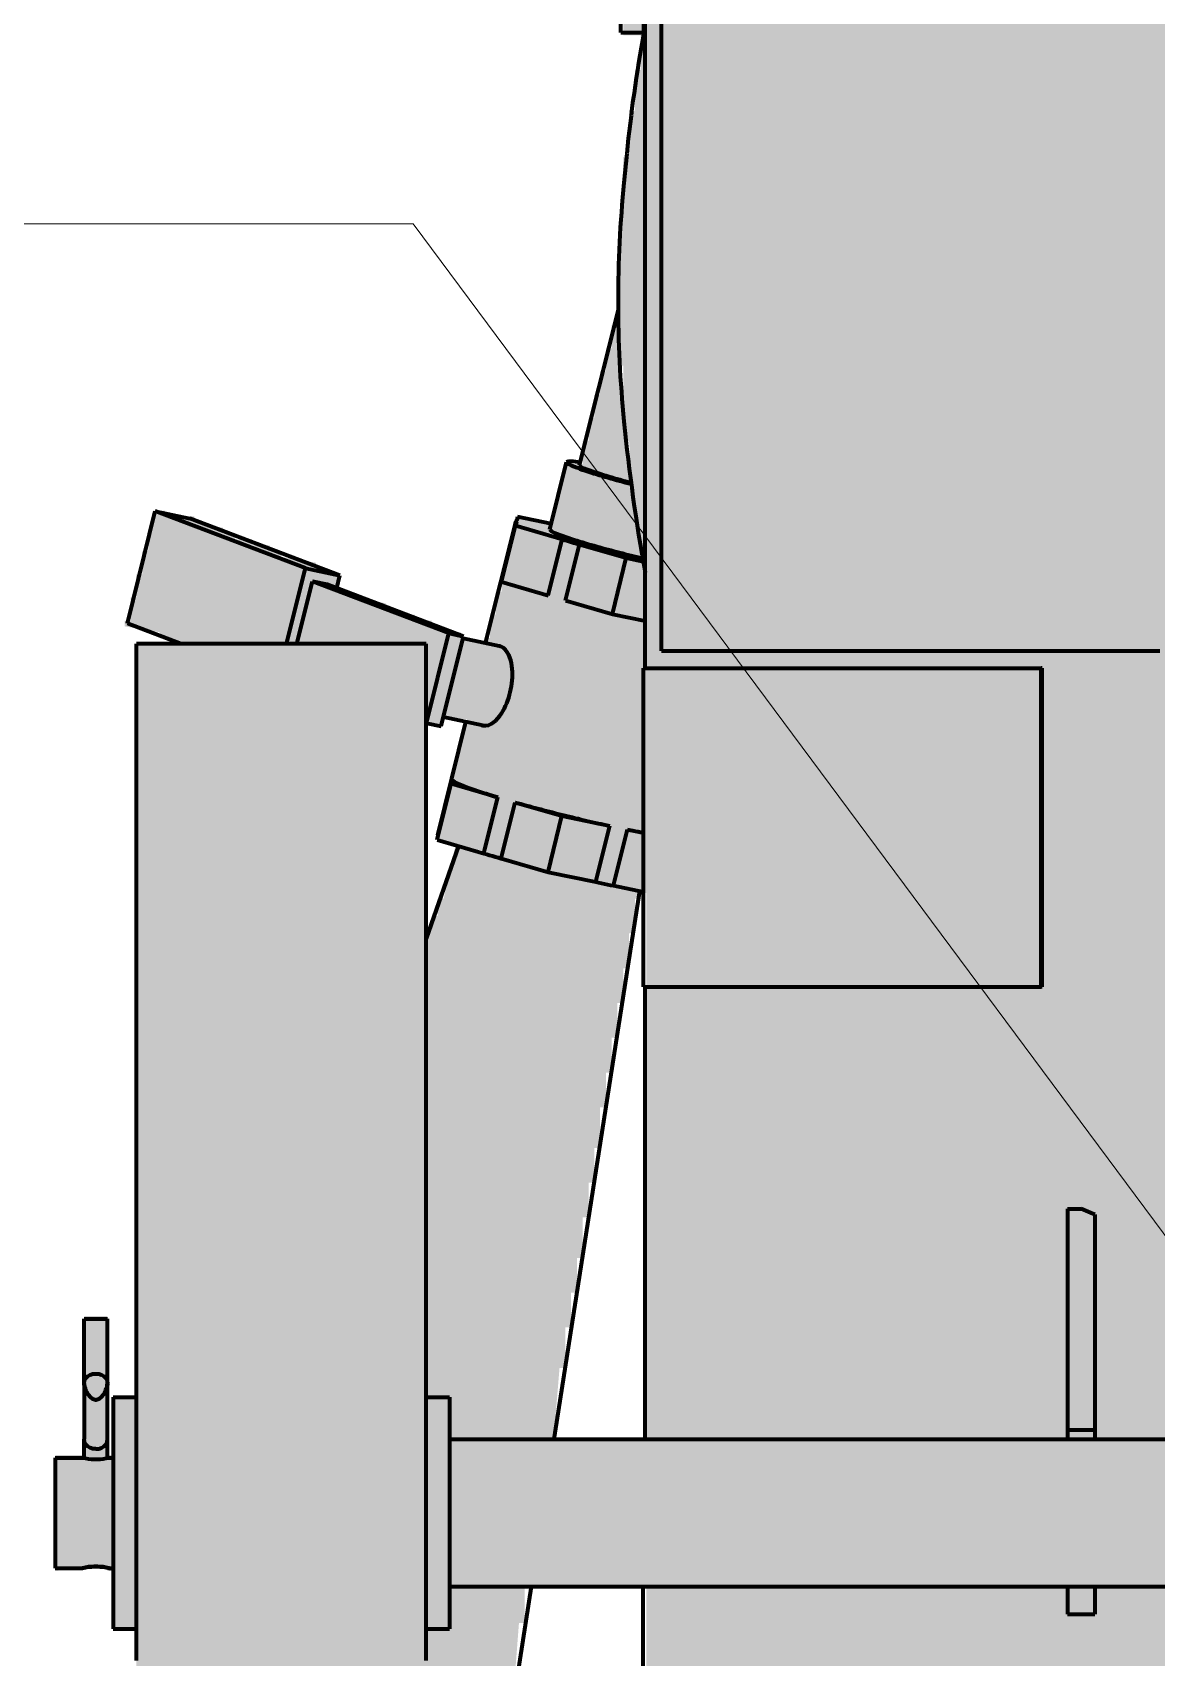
# Model space of a CAD drawing. Header units: millimetres. Extents: x 0 to 420, y 0 to 297.
# Drawn here: x 68.61 to 88, y 164.75 to 192.8 of the extents above; entities that cross this region are included whole.
import ezdxf

# ---------------------------------------------------------------- set-up
doc = ezdxf.new("R2010")
doc.units = ezdxf.units.MM
for name, color, linetype, lineweight in [('01-VISIBLE', 7, 'CONTINUOUS', 70), ('08-FINA', 5, 'CONTINUOUS', 18), ('13-GRAFICA', 30, 'CONTINUOUS', 18)]:
    doc.layers.add(name, color=color, linetype=linetype, lineweight=lineweight)

msp = doc.modelspace()

# ---------------------------------------------------------------- hatches: boundary and pattern name
at = {"layer": '13-GRAFICA', "true_color": 0xb21820}
h = msp.add_hatch(color=7, dxfattribs=at)
h.dxf.hatch_style = 1
h.paths.add_polyline_path([(76.5, 200.25), (76.5, 250.95), (76.6, 250.95), (76.6, 251.75), (76.7, 251.75), (76.8, 253.15), (76.9, 253.15), (76.9, 253.35), (77, 253.35), (77, 253.65), (77.1, 253.65), (77.1, 253.85), (77.2, 253.85), (77.2, 254.15), (77.3, 254.15), (77.3, 254.35), (77.4, 254.35), (77.4, 254.65), (77.5, 254.65), (77.5, 254.85), (77.6, 254.85), (77.6, 255.15), (77.7, 255.15), (77.8, 255.45), (78.1, 255.65), (78.1, 255.85), (78.2, 255.85), (78.3, 256.15), (78.6, 256.35), (78.6, 256.55), (78.9, 256.75), (78.9, 256.95), (79, 256.95), (79.5, 257.55), (79.7, 257.55), (80.2, 258.15), (80.4, 258.15), (80.8, 258.65), (81, 258.65), (81.1, 258.85), (81.3, 258.85), (81.3, 258.95), (81.5, 258.95), (81.5, 259.05), (81.7, 259.05), (81.7, 259.15), (82.3, 259.35), (82.4, 259.55), (82.6, 259.55), (82.6, 259.65), (82.8, 259.65), (82.8, 259.75), (83, 259.75), (83, 259.85), (83.7, 259.95), (83.7, 260.05), (84, 260.05), (84, 260.15), (84.3, 260.15), (84.3, 260.25), (84.6, 260.25), (84.6, 260.35), (85, 260.35), (85, 260.45), (85.3, 260.45), (85.3, 260.55), (86.3, 260.55), (86.3, 260.65), (87.3, 260.65), (87.3, 260.75), (98.7, 260.75), (98.7, 260.65), (100.7, 260.55), (100.7, 260.45), (101, 260.45), (101, 260.35), (101.4, 260.35), (101.4, 260.25), (101.7, 260.25), (101.7, 260.15), (102, 260.15), (102, 260.05), (102.3, 260.05), (102.3, 259.95), (103, 259.85), (103, 259.75), (103.6, 259.55), (103.7, 259.35), (103.9, 259.35), (103.9, 259.25), (104.1, 259.25), (104.1, 259.15), (104.3, 259.15), (104.3, 259.05), (104.9, 258.85), (105, 258.65), (105.2, 258.65), (105.6, 258.15), (105.8, 258.15), (106.3, 257.55), (106.5, 257.55), (106.5, 257.45), (107.1, 256.95), (107.1, 256.75), (107.4, 256.55), (107.4, 256.35), (107.7, 256.15), (107.7, 255.95), (107.9, 255.85), (107.9, 255.65), (108, 255.65), (108, 255.55), (108.2, 255.45), (108.2, 255.25), (108.4, 255.15), (108.4, 254.85), (108.5, 254.85), (108.5, 254.65), (108.6, 254.65), (108.6, 254.35), (108.7, 254.35), (108.8, 253.85), (108.9, 253.85), (108.9, 253.65), (109, 253.65), (109, 253.35), (109.1, 253.35), (109.1, 253.15), (109.2, 253.15), (109.2, 252.45), (109.3, 252.45), (109.3, 251.75), (109.4, 251.75), (109.4, 250.95), (109.5, 250.95), (109.5, 200.25), (109.3, 200.25), (109.2, 200.05), (109, 200.05), (108.9, 199.85), (108.7, 199.85), (108.6, 199.65), (108.4, 199.65), (108.3, 199.45), (108.1, 199.45), (108, 199.25), (107.8, 199.25), (107.7, 199.05), (107.5, 199.05), (107.4, 198.85), (107.2, 198.85), (107.2, 192.75), (106.8, 192.75), (106.8, 198.85), (106.9, 198.85), (106.9, 251.35), (106.8, 251.35), (106.7, 252.55), (106.6, 252.55), (106.6, 252.85), (106.5, 252.85), (106.5, 253.05), (106.4, 253.05), (106.4, 253.35), (106.3, 253.35), (106.3, 253.55), (106.2, 253.55), (106.1, 254.05), (105.8, 254.25), (105.8, 254.45), (105.7, 254.45), (105.6, 254.75), (105.3, 254.95), (105.3, 255.15), (105.2, 255.15), (104.5, 255.95), (104.3, 255.95), (103.8, 256.55), (103.6, 256.55), (103.6, 256.65), (103.2, 256.75), (103.1, 256.95), (102.9, 256.95), (102.9, 257.05), (102.7, 257.05), (102.7, 257.15), (102.5, 257.15), (102.5, 257.25), (102.3, 257.25), (102.3, 257.35), (102.1, 257.35), (102.1, 257.45), (101.9, 257.45), (101.9, 257.55), (101.6, 257.55), (101.6, 257.65), (101.2, 257.65), (101.2, 257.75), (100.9, 257.75), (100.9, 257.85), (100.6, 257.85), (100.6, 257.95), (100.2, 257.95), (100.2, 258.05), (98.3, 258.15), (98.3, 258.25), (87.7, 258.25), (87.7, 258.15), (85.8, 258.05), (85.8, 257.95), (85.4, 257.95), (85.4, 257.85), (85.1, 257.85), (85.1, 257.75), (84.8, 257.75), (84.8, 257.65), (84.1, 257.55), (84.1, 257.45), (83.9, 257.45), (83.9, 257.35), (83.7, 257.35), (83.7, 257.25), (83.5, 257.25), (83.5, 257.15), (82.9, 256.95), (82.8, 256.75), (82.2, 256.55), (81.7, 255.95), (81.5, 255.95), (81.5, 255.85), (80.7, 255.15), (80.7, 254.95), (80.4, 254.75), (80.4, 254.55), (80.2, 254.45), (80.2, 254.25), (79.9, 254.05), (79.8, 253.55), (79.7, 253.55), (79.7, 253.35), (79.6, 253.35), (79.6, 253.05), (79.5, 253.05), (79.5, 252.85), (79.4, 252.85), (79.3, 252.15), (79.2, 252.15), (79.2, 251.35), (79.1, 251.35), (79.1, 198.85), (79.2, 198.85), (79.2, 192.75), (78.8, 192.75), (78.8, 198.85), (78.6, 198.85), (78.5, 199.05), (78.3, 199.05), (78.2, 199.25), (78, 199.25), (77.9, 199.45), (77.7, 199.45), (77.6, 199.65), (77.4, 199.65), (77.3, 199.85), (77.1, 199.85), (77, 200.05), (76.8, 200.05), (76.7, 200.25)])
h = msp.add_hatch(color=7, dxfattribs=at)
h.dxf.hatch_style = 1
h.paths.add_polyline_path([(79.2, 212.85), (79.5, 212.85), (79.5, 203.15), (79.5, 182.15), (79.5, 181.85), (79.2, 181.85)])
at = {"layer": '13-GRAFICA', "true_color": 0xffffff}
h = msp.add_hatch(color=7, dxfattribs=at)
h.dxf.hatch_style = 1
h.paths.add_polyline_path([(79.5, 182.15), (79.5, 203.15), (106.5, 203.15), (106.5, 182.15)])
at = {"layer": '13-GRAFICA', "true_color": 0x202020}
h = msp.add_hatch(color=7, dxfattribs=at)
h.dxf.hatch_style = 1
h.paths.add_polyline_path([(78.8, 190.65), (78.9, 190.65), (78.9, 191.45), (79, 191.45), (79, 192.15), (79.1, 192.15), (79.1, 192.75), (79.2, 192.75), (79.2, 183.65), (79.1, 183.65), (79.1, 184.25), (79, 184.25), (78.9, 185.75), (78.8, 185.75), (78.8, 187.05), (78.7, 187.05)])
h = msp.add_hatch(color=7, dxfattribs=at)
h.dxf.hatch_style = 1
h.paths.add_polyline_path([(78.1, 185.75), (78.2, 185.75), (78.2, 186.15), (78.3, 186.15), (78.3, 186.55), (78.4, 186.55), (78.4, 186.95), (78.5, 186.95), (78.5, 187.35), (78.6, 187.35), (78.6, 187.75), (78.7, 187.75), (78.9, 185.05), (78.1, 185.25)])
at = {"layer": '13-GRAFICA', "true_color": 0xcba23e}
h = msp.add_hatch(color=7, dxfattribs=at)
h.dxf.hatch_style = 1
h.paths.add_polyline_path([(75.4, 180.85), (75.4, 182.25), (71, 182.25), (71, 182.35), (70.8, 182.35), (70.8, 182.45), (70.2, 182.55), (70.2, 182.65), (70.3, 182.65), (70.3, 183.05), (70.4, 183.05), (70.4, 183.45), (70.5, 183.45), (70.5, 183.85), (70.6, 183.85), (70.7, 184.55), (70.9, 184.55), (70.9, 184.45), (71.4, 184.45), (71.4, 184.35), (71.9, 184.25), (71.9, 184.15), (72.1, 184.15), (72.1, 184.05), (72.4, 184.05), (72.4, 183.95), (72.7, 183.95), (72.7, 183.85), (72.9, 183.85), (72.9, 183.75), (73.5, 183.65), (73.5, 183.55), (73.9, 183.45), (73.9, 183.15), (74.1, 183.15), (74.1, 183.05), (74.7, 182.95), (74.7, 182.85), (74.9, 182.85), (74.9, 182.75), (75.2, 182.75), (75.2, 182.65), (75.5, 182.65), (75.5, 182.55), (75.7, 182.55), (75.7, 182.45), (76, 182.45), (76, 182.35), (76.4, 182.25), (76.4, 182.35), (76.5, 182.35), (76.5, 182.75), (76.6, 182.75), (76.6, 183.15), (76.7, 183.15), (76.7, 183.55), (76.8, 183.55), (76.8, 183.95), (76.9, 183.95), (76.9, 184.35), (77, 184.35), (77, 184.45), (77.6, 184.35), (77.8, 185.35), (78.1, 185.35), (78.1, 185.25), (78.3, 185.25), (78.3, 185.15), (78.9, 185.05), (78.9, 184.95), (79, 184.95), (79.1, 183.65), (79.2, 183.65), (79.2, 177.95), (79, 177.95), (79, 178.05), (78.5, 178.05), (78.5, 178.15), (78, 178.15), (78, 178.25), (77.5, 178.25), (77.5, 178.35), (77.2, 178.35), (77.2, 178.45), (76.8, 178.45), (76.8, 178.55), (76.5, 178.55), (76.5, 178.65), (75.6, 178.85), (76.1, 180.95), (75.7, 180.95), (75.7, 180.85)])
at = {"layer": '13-GRAFICA', "true_color": 0x202020}
h = msp.add_hatch(color=7, dxfattribs=at)
h.dxf.hatch_style = 1
h.paths.add_polyline_path([(70.4, 152.25), (70.4, 182.25), (75.4, 182.25), (75.4, 152.25)])
at = {"layer": '13-GRAFICA', "true_color": 0xb21820}
h = msp.add_hatch(color=7, dxfattribs=at)
h.dxf.hatch_style = 1
h.paths.add_polyline_path([(86.9, 168.55), (86.9, 172.45), (86.7, 172.45), (86.7, 172.55), (86.5, 172.55), (86.5, 168.55), (79.5, 168.55), (79.5, 176.35), (86, 176.35), (86, 181.85), (79.5, 181.85), (79.5, 182.15), (90.7, 182.15), (90.7, 181.85), (90.7, 177.25), (90.7, 168.55)])
at = {"layer": '13-GRAFICA', "true_color": 0xffffff}
h = msp.add_hatch(color=7, dxfattribs=at)
h.dxf.hatch_style = 1
h.paths.add_polyline_path([(79.2, 176.35), (79.2, 181.85), (86, 181.85), (86, 176.35)])
at = {"layer": '13-GRAFICA', "true_color": 0x202020}
h = msp.add_hatch(color=7, dxfattribs=at)
h.dxf.hatch_style = 1
h.paths.add_polyline_path([(76.5, 178.55), (76.8, 178.55), (76.8, 178.45), (77.2, 178.45), (77.2, 178.35), (77.5, 178.35), (77.5, 178.25), (78, 178.25), (78, 178.15), (78.5, 178.15), (78.5, 178.05), (79, 178.05), (79, 177.95), (79.1, 177.95), (79.1, 177.85), (79, 177.85), (79, 177.25), (78.9, 177.25), (78.9, 176.65), (78.8, 176.65), (78.8, 176.05), (78.7, 176.05), (78.7, 175.45), (78.6, 175.45), (78.6, 174.85), (78.5, 174.85), (78.5, 174.25), (78.4, 174.25), (78.4, 173.55), (78.3, 173.55), (78.3, 172.95), (78.2, 172.95), (78.2, 172.35), (78.1, 172.35), (78.1, 171.65), (78, 171.65), (78, 171.05), (77.9, 171.05), (77.9, 170.45), (77.8, 170.45), (77.8, 169.75), (77.7, 169.75), (77.6, 168.55), (75.8, 168.55), (75.8, 169.25), (75.4, 169.25), (75.4, 177.35), (75.5, 177.35), (75.5, 177.55), (75.6, 177.55), (75.6, 177.85), (75.7, 177.85), (75.9, 178.75), (76.2, 178.75), (76.2, 178.65), (76.5, 178.65)])
at = {"layer": '13-GRAFICA', "true_color": 0xb21820}
h = msp.add_hatch(color=7, dxfattribs=at)
h.dxf.hatch_style = 1
h.paths.add_polyline_path([(79.2, 168.55), (79.2, 176.35), (79.5, 176.35), (79.5, 168.55)])
h = msp.add_hatch(color=7, dxfattribs=at)
h.dxf.hatch_style = 1
h.paths.add_polyline_path([(86.7, 172.55), (86.7, 172.45), (86.9, 172.45), (86.9, 168.55), (86.5, 168.55), (86.5, 172.55)])
h = msp.add_hatch(color=7, dxfattribs=at)
h.dxf.hatch_style = 1
h.paths.add_polyline_path([(69.5, 170.65), (69.9, 170.65), (69.9, 168.15), (69.5, 168.15)])
at = {"layer": '13-GRAFICA', "true_color": 0x787a80}
h = msp.add_hatch(color=7, dxfattribs=at)
h.dxf.hatch_style = 1
h.paths.add_polyline_path([(70.4, 169.25), (70.4, 165.25), (70, 165.25), (70, 169.25)])
h = msp.add_hatch(color=7, dxfattribs=at)
h.dxf.hatch_style = 1
h.paths.add_polyline_path([(75.8, 169.25), (75.8, 165.25), (75.4, 165.25), (75.4, 169.25)])
at = {"layer": '13-GRAFICA', "true_color": 0xb21820}
h = msp.add_hatch(color=7, dxfattribs=at)
h.dxf.hatch_style = 1
h.paths.add_polyline_path([(75.8, 165.95), (75.8, 168.55), (110.2, 168.55), (110.2, 165.95)])
at = {"layer": '13-GRAFICA', "true_color": 0x787a80}
h = msp.add_hatch(color=7, dxfattribs=at)
h.dxf.hatch_style = 1
h.paths.add_polyline_path([(69, 168.25), (69.5, 168.25), (69.5, 168.15), (69.9, 168.15), (69.9, 168.25), (70, 168.25), (70, 166.25), (69.9, 166.25), (69.9, 166.35), (69, 166.25)])
at = {"layer": '13-GRAFICA', "true_color": 0x202020}
h = msp.add_hatch(color=7, dxfattribs=at)
h.dxf.hatch_style = 1
h.paths.add_polyline_path([(75.8, 165.25), (75.8, 165.95), (77.1, 165.95), (77.1, 165.35), (77, 165.35), (76.9, 164.05), (76.8, 164.05), (76.8, 163.45), (76.7, 163.45), (76.7, 162.85), (76.6, 162.85), (76.6, 162.15), (76.5, 162.15), (76.5, 161.55), (76.4, 161.55), (76.4, 160.75), (76.3, 160.75), (76.3, 160.05), (76.2, 160.05), (76.2, 159.35), (76.1, 159.35), (76.1, 158.55), (76, 158.55), (76, 158.25), (75.4, 158.25), (75.4, 165.25)])
at = {"layer": '13-GRAFICA', "true_color": 0xffd200}
h = msp.add_hatch(color=7, dxfattribs=at)
h.dxf.hatch_style = 1
h.paths.add_polyline_path([(79.2, 163.45), (79.2, 165.95), (86.5, 165.95), (86.5, 165.45), (86.9, 165.45), (86.9, 165.95), (99.1, 165.95), (99.1, 165.45), (99.5, 165.45), (99.5, 165.95), (106.8, 165.95), (106.8, 163.45)])
at = {"layer": '13-GRAFICA', "true_color": 0xb21820}
h = msp.add_hatch(color=7, dxfattribs=at)
h.dxf.hatch_style = 1
h.paths.add_polyline_path([(86.9, 165.95), (86.9, 165.45), (86.5, 165.45), (86.5, 165.95)])

# ---------------------------------------------------------------- linework, layer by layer
at = {"layer": '01-VISIBLE'}
for p, q in [((79.175, 181.829), (79.175, 212.8)), ((79.462, 182.129), (79.462, 203.171)), ((78.755, 192.8), (78.755, 198.8)), ((79.155, 192.8), (79.155, 198.8)), ((78.755, 192.8), (79.155, 192.8)), ((78.86, 190.705), (78.81, 190.208)), ((78.709, 188.013), (78.04, 185.33)), ((78.81, 186.092), (78.811, 186.088)), ((77.532, 184.223), (77.822, 185.384)), ((70.244, 182.6), (70.726, 184.536)), ((73.315, 183.553), (70.726, 184.536)), ((70.726, 184.536), (71.32, 184.412)), ((73.909, 183.43), (71.32, 184.412)), ((76.424, 182.26), (76.95, 184.368)), ((76.697, 183.321), (76.939, 184.289)), ((76.955, 184.354), (76.939, 184.289)), ((76.939, 184.289), (77.745, 184.054)), ((76.977, 184.443), (76.961, 184.378)), ((77.557, 184.322), (76.977, 184.443)), ((77.504, 183.086), (77.745, 184.054)), ((77.804, 182.998), (78.045, 183.966)), ((78.045, 183.966), (78.852, 183.731)), ((78.611, 182.763), (78.852, 183.731)), ((78.852, 183.731), (79.141, 183.671)), ((72.991, 182.25), (73.315, 183.553)), ((73.315, 183.553), (73.909, 183.43)), ((73.855, 183.209), (73.909, 183.43)), ((73.169, 182.25), (73.437, 183.324)), ((75.791, 182.431), (73.437, 183.324)), ((73.691, 183.271), (73.437, 183.324)), ((76.045, 182.378), (73.691, 183.271)), ((76.697, 183.321), (77.504, 183.086)), ((77.804, 182.998), (78.611, 182.763)), ((71.165, 182.25), (70.244, 182.6)), ((78.611, 182.763), (79.175, 182.646)), ((75.404, 180.882), (75.791, 182.431)), ((75.659, 180.829), (76.045, 182.378)), ((75.791, 182.431), (76.045, 182.378)), ((76.66, 182.211), (76.036, 182.341)), ((75.4, 182.25), (70.4, 182.25)), ((79.151, 176.329), (79.151, 181.829)), ((86.011, 176.329), (86.011, 181.829)), ((86.026, 181.829), (86.011, 181.829)), ((86.026, 176.329), (86.026, 181.829)), ((75.598, 178.947), (76.085, 180.901)), ((76.375, 180.841), (75.697, 180.981)), ((75.404, 180.882), (75.4, 180.884)), ((75.404, 180.882), (75.659, 180.829)), ((75.587, 178.868), (75.828, 179.837)), ((75.844, 179.901), (75.828, 179.837)), ((75.828, 179.837), (76.635, 179.601)), ((76.394, 178.633), (76.635, 179.601)), ((76.694, 178.545), (76.935, 179.513)), ((76.935, 179.513), (77.742, 179.278)), ((77.501, 178.31), (77.742, 179.278)), ((77.742, 179.278), (78.565, 179.107)), ((78.324, 178.139), (78.565, 179.107)), ((78.63, 178.076), (78.871, 179.044)), ((78.871, 179.044), (79.151, 178.985)), ((75.955, 178.761), (75.4, 177.162)), ((75.587, 178.868), (76.394, 178.633)), ((76.694, 178.545), (77.501, 178.31)), ((77.501, 178.31), (78.324, 178.139)), ((79.077, 177.983), (77.604, 168.52)), ((78.63, 178.076), (79.151, 177.967)), ((79.175, 168.52), (79.175, 176.329)), ((86.026, 176.329), (86.011, 176.329)), ((86.463, 172.5), (86.463, 168.685)), ((86.463, 172.5), (86.7, 172.5)), ((86.938, 172.398), (86.938, 168.685)), ((69.5, 169.482), (69.5, 170.602)), ((69.9, 169.482), (69.9, 170.602)), ((70, 169.25), (70.4, 169.25)), ((75.4, 169.25), (75.8, 169.25)), ((86.463, 168.685), (86.463, 168.52)), ((86.463, 168.685), (86.938, 168.685)), ((86.938, 168.685), (86.938, 168.52)), ((69.5, 168.196), (69.5, 168.522)), ((69.9, 168.196), (69.9, 168.522)), ((75.8, 168.52), (110.2, 168.52)), ((69, 168.202), (69.47, 168.202)), ((69.93, 168.202), (70, 168.202)), ((69, 166.298), (69.47, 166.298)), ((69.93, 166.298), (70, 166.298)), ((75.8, 165.98), (110.2, 165.98)), ((77.209, 165.98), (76.011, 158.282)), ((79.145, 163.5), (79.145, 165.98)), ((86.463, 165.98), (86.463, 165.5)), ((86.938, 165.98), (86.938, 165.5)), ((86.463, 165.5), (86.938, 165.5)), ((70, 165.25), (70.4, 165.25)), ((75.4, 165.25), (75.8, 165.25))]:
    msp.add_line(p, q, dxfattribs=at)
for points in [[(78.053, 185.381), (78.014, 185.386), (77.975, 185.39), (77.936, 185.394), (77.896, 185.397), (77.857, 185.396), (77.822, 185.384)], [(77.822, 185.384), (77.858, 185.351), (77.904, 185.328), (77.951, 185.308), (77.999, 185.29), (78.048, 185.272), (78.096, 185.255), (78.145, 185.238), (78.194, 185.222), (78.243, 185.206), (78.292, 185.191), (78.341, 185.176), (78.391, 185.161), (78.44, 185.146), (78.489, 185.132), (78.539, 185.117), (78.588, 185.103), (78.638, 185.089), (78.687, 185.076), (78.737, 185.062), (78.787, 185.048), (78.836, 185.035), (78.886, 185.022), (78.936, 185.009)], [(78.934, 185.026), (78.885, 185.038), (78.837, 185.051), (78.789, 185.065), (78.74, 185.078), (78.692, 185.092), (78.644, 185.105), (78.596, 185.119), (78.548, 185.133), (78.5, 185.148), (78.452, 185.162), (78.405, 185.177), (78.357, 185.192), (78.309, 185.208), (78.262, 185.224), (78.215, 185.241), (78.168, 185.258), (78.122, 185.277), (78.076, 185.299), (78.04, 185.33)], [(76.961, 184.378), (76.958, 184.377), (76.956, 184.376), (76.954, 184.374), (76.952, 184.372), (76.951, 184.37), (76.95, 184.368)], [(76.95, 184.368), (76.95, 184.365), (76.95, 184.363), (76.951, 184.36), (76.952, 184.358), (76.953, 184.356), (76.955, 184.354)], [(77.532, 184.223), (77.568, 184.189), (77.614, 184.167), (77.661, 184.147), (77.708, 184.129), (77.756, 184.111), (77.804, 184.094), (77.853, 184.078), (77.901, 184.062), (77.95, 184.046), (77.998, 184.031), (78.047, 184.016), (78.096, 184.001), (78.145, 183.986), (78.194, 183.972), (78.243, 183.958), (78.292, 183.944), (78.341, 183.93), (78.39, 183.916), (78.439, 183.903), (78.488, 183.889), (78.538, 183.876), (78.587, 183.863), (78.636, 183.85), (78.686, 183.837), (78.735, 183.824), (78.785, 183.812), (78.834, 183.799), (78.884, 183.787), (78.933, 183.774), (78.983, 183.762), (79.032, 183.75), (79.082, 183.739), (79.131, 183.727)], [(77.745, 184.054), (77.795, 184.039), (77.845, 184.024), (77.895, 184.009), (77.945, 183.995), (77.995, 183.981), (78.045, 183.966)], [(70.4, 164.7), (70.4, 164.775), (70.4, 164.85), (70.4, 164.925), (70.4, 165), (70.4, 165.075), (70.4, 165.15), (70.4, 165.225), (70.4, 165.3), (70.4, 165.375), (70.4, 165.45), (70.4, 165.525), (70.4, 165.6), (70.4, 165.675), (70.4, 165.75), (70.4, 165.825), (70.4, 165.9), (70.4, 165.975), (70.4, 166.05), (70.4, 166.125), (70.4, 166.2), (70.4, 166.275), (70.4, 166.35), (70.4, 166.425), (70.4, 166.5), (70.4, 166.575), (70.4, 166.65), (70.4, 166.725), (70.4, 166.8), (70.4, 166.875), (70.4, 166.95), (70.4, 167.025), (70.4, 167.1), (70.4, 167.175), (70.4, 167.25), (70.4, 167.325), (70.4, 167.4), (70.4, 167.475), (70.4, 167.55), (70.4, 167.625), (70.4, 167.7), (70.4, 167.775), (70.4, 167.85), (70.4, 167.925), (70.4, 168), (70.4, 168.075), (70.4, 168.15), (70.4, 168.225), (70.4, 168.3), (70.4, 168.375), (70.4, 168.45), (70.4, 168.525), (70.4, 168.6), (70.4, 168.675), (70.4, 168.75), (70.4, 168.825), (70.4, 168.9), (70.4, 168.975), (70.4, 169.05), (70.4, 169.125), (70.4, 169.2), (70.4, 169.275), (70.4, 169.35), (70.4, 169.425), (70.4, 169.5), (70.4, 169.575), (70.4, 169.65), (70.4, 169.725), (70.4, 169.8), (70.4, 169.875), (70.4, 169.95), (70.4, 170.025), (70.4, 170.1), (70.4, 170.175), (70.4, 170.25), (70.4, 170.325), (70.4, 170.4), (70.4, 170.475), (70.4, 170.55), (70.4, 170.625), (70.4, 170.7), (70.4, 170.775), (70.4, 170.85), (70.4, 170.925), (70.4, 171), (70.4, 171.075), (70.4, 171.15), (70.4, 171.225), (70.4, 171.3), (70.4, 171.375), (70.4, 171.45), (70.4, 171.525), (70.4, 171.6), (70.4, 171.675), (70.4, 171.75), (70.4, 171.825), (70.4, 171.9), (70.4, 171.975), (70.4, 172.05), (70.4, 172.125), (70.4, 172.2), (70.4, 172.275), (70.4, 172.35), (70.4, 172.425), (70.4, 172.5), (70.4, 172.575), (70.4, 172.65), (70.4, 172.725), (70.4, 172.8), (70.4, 172.875), (70.4, 172.95), (70.4, 173.025), (70.4, 173.1), (70.4, 173.175), (70.4, 173.25), (70.4, 173.325), (70.4, 173.4), (70.4, 173.475), (70.4, 173.55), (70.4, 173.625), (70.4, 173.7), (70.4, 173.775), (70.4, 173.85), (70.4, 173.925), (70.4, 174), (70.4, 174.075), (70.4, 174.15), (70.4, 174.225), (70.4, 174.3), (70.4, 174.375), (70.4, 174.45), (70.4, 174.525), (70.4, 174.6), (70.4, 174.675), (70.4, 174.75), (70.4, 174.825), (70.4, 174.9), (70.4, 174.975), (70.4, 175.05), (70.4, 175.125), (70.4, 175.2), (70.4, 175.275), (70.4, 175.35), (70.4, 175.425), (70.4, 175.5), (70.4, 175.575), (70.4, 175.65), (70.4, 175.725), (70.4, 175.8), (70.4, 175.875), (70.4, 175.95), (70.4, 176.025), (70.4, 176.1), (70.4, 176.175), (70.4, 176.25), (70.4, 176.325), (70.4, 176.4), (70.4, 176.475), (70.4, 176.55), (70.4, 176.625), (70.4, 176.7), (70.4, 176.775), (70.4, 176.85), (70.4, 176.925), (70.4, 177), (70.4, 177.075), (70.4, 177.15), (70.4, 177.225), (70.4, 177.3), (70.4, 177.375), (70.4, 177.45), (70.4, 177.525), (70.4, 177.6), (70.4, 177.675), (70.4, 177.75), (70.4, 177.825), (70.4, 177.9), (70.4, 177.975), (70.4, 178.05), (70.4, 178.125), (70.4, 178.2), (70.4, 178.275), (70.4, 178.35), (70.4, 178.425), (70.4, 178.5), (70.4, 178.575), (70.4, 178.65), (70.4, 178.725), (70.4, 178.8), (70.4, 178.875), (70.4, 178.95), (70.4, 179.025), (70.4, 179.1), (70.4, 179.175), (70.4, 179.25), (70.4, 179.325), (70.4, 179.4), (70.4, 179.475), (70.4, 179.55), (70.4, 179.625), (70.4, 179.7), (70.4, 179.775), (70.4, 179.85), (70.4, 179.925), (70.4, 180), (70.4, 180.075), (70.4, 180.15), (70.4, 180.225), (70.4, 180.3), (70.4, 180.375), (70.4, 180.45), (70.4, 180.525), (70.4, 180.6), (70.4, 180.675), (70.4, 180.75), (70.4, 180.825), (70.4, 180.9), (70.4, 180.975), (70.4, 181.05), (70.4, 181.125), (70.4, 181.2), (70.4, 181.275), (70.4, 181.35), (70.4, 181.425), (70.4, 181.5), (70.4, 181.575), (70.4, 181.65), (70.4, 181.725), (70.4, 181.8), (70.4, 181.875), (70.4, 181.95), (70.4, 182.025), (70.4, 182.1), (70.4, 182.175), (70.4, 182.25)], [(75.4, 164.7), (75.4, 164.775), (75.4, 164.85), (75.4, 164.925), (75.4, 165), (75.4, 165.075), (75.4, 165.15), (75.4, 165.225), (75.4, 165.3), (75.4, 165.375), (75.4, 165.45), (75.4, 165.525), (75.4, 165.6), (75.4, 165.675), (75.4, 165.75), (75.4, 165.825), (75.4, 165.9), (75.4, 165.975), (75.4, 166.05), (75.4, 166.125), (75.4, 166.2), (75.4, 166.275), (75.4, 166.35), (75.4, 166.425), (75.4, 166.5), (75.4, 166.575), (75.4, 166.65), (75.4, 166.725), (75.4, 166.8), (75.4, 166.875), (75.4, 166.95), (75.4, 167.025), (75.4, 167.1), (75.4, 167.175), (75.4, 167.25), (75.4, 167.325), (75.4, 167.4), (75.4, 167.475), (75.4, 167.55), (75.4, 167.625), (75.4, 167.7), (75.4, 167.775), (75.4, 167.85), (75.4, 167.925), (75.4, 168), (75.4, 168.075), (75.4, 168.15), (75.4, 168.225), (75.4, 168.3), (75.4, 168.375), (75.4, 168.45), (75.4, 168.525), (75.4, 168.6), (75.4, 168.675), (75.4, 168.75), (75.4, 168.825), (75.4, 168.9), (75.4, 168.975), (75.4, 169.05), (75.4, 169.125), (75.4, 169.2), (75.4, 169.275), (75.4, 169.35), (75.4, 169.425), (75.4, 169.5), (75.4, 169.575), (75.4, 169.65), (75.4, 169.725), (75.4, 169.8), (75.4, 169.875), (75.4, 169.95), (75.4, 170.025), (75.4, 170.1), (75.4, 170.175), (75.4, 170.25), (75.4, 170.325), (75.4, 170.4), (75.4, 170.475), (75.4, 170.55), (75.4, 170.625), (75.4, 170.7), (75.4, 170.775), (75.4, 170.85), (75.4, 170.925), (75.4, 171), (75.4, 171.075), (75.4, 171.15), (75.4, 171.225), (75.4, 171.3), (75.4, 171.375), (75.4, 171.45), (75.4, 171.525), (75.4, 171.6), (75.4, 171.675), (75.4, 171.75), (75.4, 171.825), (75.4, 171.9), (75.4, 171.975), (75.4, 172.05), (75.4, 172.125), (75.4, 172.2), (75.4, 172.275), (75.4, 172.35), (75.4, 172.425), (75.4, 172.5), (75.4, 172.575), (75.4, 172.65), (75.4, 172.725), (75.4, 172.8), (75.4, 172.875), (75.4, 172.95), (75.4, 173.025), (75.4, 173.1), (75.4, 173.175), (75.4, 173.25), (75.4, 173.325), (75.4, 173.4), (75.4, 173.475), (75.4, 173.55), (75.4, 173.625), (75.4, 173.7), (75.4, 173.775), (75.4, 173.85), (75.4, 173.925), (75.4, 174), (75.4, 174.075), (75.4, 174.15), (75.4, 174.225), (75.4, 174.3), (75.4, 174.375), (75.4, 174.45), (75.4, 174.525), (75.4, 174.6), (75.4, 174.675), (75.4, 174.75), (75.4, 174.825), (75.4, 174.9), (75.4, 174.975), (75.4, 175.05), (75.4, 175.125), (75.4, 175.2), (75.4, 175.275), (75.4, 175.35), (75.4, 175.425), (75.4, 175.5), (75.4, 175.575), (75.4, 175.65), (75.4, 175.725), (75.4, 175.8), (75.4, 175.875), (75.4, 175.95), (75.4, 176.025), (75.4, 176.1), (75.4, 176.175), (75.4, 176.25), (75.4, 176.325), (75.4, 176.4), (75.4, 176.475), (75.4, 176.55), (75.4, 176.625), (75.4, 176.7), (75.4, 176.775), (75.4, 176.85), (75.4, 176.925), (75.4, 177), (75.4, 177.075), (75.4, 177.15), (75.4, 177.225), (75.4, 177.3), (75.4, 177.375), (75.4, 177.45), (75.4, 177.525), (75.4, 177.6), (75.4, 177.675), (75.4, 177.75), (75.4, 177.825), (75.4, 177.9), (75.4, 177.975), (75.4, 178.05), (75.4, 178.125), (75.4, 178.2), (75.4, 178.275), (75.4, 178.35), (75.4, 178.425), (75.4, 178.5), (75.4, 178.575), (75.4, 178.65), (75.4, 178.725), (75.4, 178.8), (75.4, 178.875), (75.4, 178.95), (75.4, 179.025), (75.4, 179.1), (75.4, 179.175), (75.4, 179.25), (75.4, 179.325), (75.4, 179.4), (75.4, 179.475), (75.4, 179.55), (75.4, 179.625), (75.4, 179.7), (75.4, 179.775), (75.4, 179.85), (75.4, 179.925), (75.4, 180), (75.4, 180.075), (75.4, 180.15), (75.4, 180.225), (75.4, 180.3), (75.4, 180.375), (75.4, 180.45), (75.4, 180.525), (75.4, 180.6), (75.4, 180.675), (75.4, 180.75), (75.4, 180.825), (75.4, 180.9), (75.4, 180.975), (75.4, 181.05), (75.4, 181.125), (75.4, 181.2), (75.4, 181.275), (75.4, 181.35), (75.4, 181.425), (75.4, 181.5), (75.4, 181.575), (75.4, 181.65), (75.4, 181.725), (75.4, 181.8), (75.4, 181.875), (75.4, 181.95), (75.4, 182.025), (75.4, 182.1), (75.4, 182.175), (75.4, 182.25)], [(76.375, 180.841), (76.425, 180.838), (76.475, 180.848), (76.521, 180.868), (76.563, 180.895), (76.602, 180.928), (76.636, 180.965), (76.668, 181.004), (76.697, 181.045), (76.724, 181.088), (76.748, 181.133), (76.77, 181.178), (76.79, 181.224), (76.808, 181.272), (76.824, 181.32), (76.838, 181.368), (76.851, 181.417), (76.862, 181.466), (76.871, 181.516), (76.878, 181.566), (76.883, 181.616), (76.886, 181.667), (76.888, 181.717), (76.887, 181.767), (76.884, 181.818), (76.878, 181.868), (76.87, 181.918), (76.858, 181.967), (76.843, 182.015), (76.823, 182.062), (76.799, 182.106), (76.768, 182.146), (76.731, 182.18), (76.686, 182.204)], [(76.686, 182.204), (76.682, 182.205), (76.678, 182.207), (76.673, 182.208), (76.669, 182.209), (76.664, 182.21), (76.66, 182.211)], [(79.462, 182.129), (79.53, 182.129), (79.598, 182.129), (79.666, 182.129), (79.733, 182.129), (79.801, 182.129), (79.869, 182.129), (79.936, 182.129), (80.004, 182.129), (80.072, 182.129), (80.139, 182.129), (80.207, 182.129), (80.275, 182.129), (80.342, 182.129), (80.41, 182.129), (80.478, 182.129), (80.545, 182.129), (80.613, 182.129), (80.681, 182.129), (80.749, 182.129), (80.816, 182.129), (80.884, 182.129), (80.952, 182.129), (81.019, 182.129), (81.087, 182.129), (81.155, 182.129), (81.222, 182.129), (81.29, 182.129), (81.358, 182.129), (81.425, 182.129), (81.493, 182.129), (81.561, 182.129), (81.628, 182.129), (81.696, 182.129), (81.764, 182.129), (81.832, 182.129), (81.899, 182.129), (81.967, 182.129), (82.035, 182.129), (82.102, 182.129), (82.17, 182.129), (82.238, 182.129), (82.305, 182.129), (82.373, 182.129), (82.441, 182.129), (82.508, 182.129), (82.576, 182.129), (82.644, 182.129), (82.711, 182.129), (82.779, 182.129), (82.847, 182.129), (82.915, 182.129), (82.982, 182.129), (83.05, 182.129), (83.118, 182.129), (83.185, 182.129), (83.253, 182.129), (83.321, 182.129), (83.388, 182.129), (83.456, 182.129), (83.524, 182.129), (83.591, 182.129), (83.659, 182.129), (83.727, 182.129), (83.794, 182.129), (83.862, 182.129), (83.93, 182.129), (83.998, 182.129), (84.065, 182.129), (84.133, 182.129), (84.201, 182.129), (84.268, 182.129), (84.336, 182.129), (84.404, 182.129), (84.471, 182.129), (84.539, 182.129), (84.607, 182.129), (84.674, 182.129), (84.742, 182.129), (84.81, 182.129), (84.877, 182.129), (84.945, 182.129), (85.013, 182.129), (85.081, 182.129), (85.148, 182.129), (85.216, 182.129), (85.284, 182.129), (85.351, 182.129), (85.419, 182.129), (85.487, 182.129), (85.554, 182.129), (85.622, 182.129), (85.69, 182.129), (85.757, 182.129), (85.825, 182.129), (85.893, 182.129), (85.96, 182.129), (86.028, 182.129), (86.096, 182.129), (86.164, 182.129), (86.231, 182.129), (86.299, 182.129), (86.367, 182.129), (86.434, 182.129), (86.502, 182.129), (86.57, 182.129), (86.637, 182.129), (86.705, 182.129), (86.773, 182.129), (86.84, 182.129), (86.908, 182.129), (86.976, 182.129), (87.043, 182.129), (87.111, 182.129), (87.179, 182.129), (87.247, 182.129), (87.314, 182.129), (87.382, 182.129), (87.45, 182.129), (87.517, 182.129), (87.585, 182.129), (87.653, 182.129), (87.72, 182.129), (87.788, 182.129), (87.856, 182.129), (87.923, 182.129), (87.991, 182.129), (88.059, 182.129)], [(79.151, 181.829), (79.201, 181.829), (79.251, 181.829), (79.301, 181.829), (79.351, 181.829), (79.401, 181.829), (79.451, 181.829), (79.502, 181.829), (79.552, 181.829), (79.602, 181.829), (79.652, 181.829), (79.702, 181.829), (79.752, 181.829), (79.802, 181.829), (79.852, 181.829), (79.902, 181.829), (79.952, 181.829), (80.002, 181.829), (80.052, 181.829), (80.102, 181.829), (80.152, 181.829), (80.203, 181.829), (80.253, 181.829), (80.303, 181.829), (80.353, 181.829), (80.403, 181.829), (80.453, 181.829), (80.503, 181.829), (80.553, 181.829), (80.603, 181.829), (80.653, 181.829), (80.703, 181.829), (80.753, 181.829), (80.803, 181.829), (80.854, 181.829), (80.904, 181.829), (80.954, 181.829), (81.004, 181.829), (81.054, 181.829), (81.104, 181.829), (81.154, 181.829), (81.204, 181.829), (81.254, 181.829), (81.304, 181.829), (81.354, 181.829), (81.404, 181.829), (81.454, 181.829), (81.504, 181.829), (81.555, 181.829), (81.605, 181.829), (81.655, 181.829), (81.705, 181.829), (81.755, 181.829), (81.805, 181.829), (81.855, 181.829), (81.905, 181.829), (81.955, 181.829), (82.005, 181.829), (82.055, 181.829), (82.105, 181.829), (82.155, 181.829), (82.206, 181.829), (82.256, 181.829), (82.306, 181.829), (82.356, 181.829), (82.406, 181.829), (82.456, 181.829), (82.506, 181.829), (82.556, 181.829), (82.606, 181.829), (82.656, 181.829), (82.706, 181.829), (82.756, 181.829), (82.806, 181.829), (82.856, 181.829), (82.907, 181.829), (82.957, 181.829), (83.007, 181.829), (83.057, 181.829), (83.107, 181.829), (83.157, 181.829), (83.207, 181.829), (83.257, 181.829), (83.307, 181.829), (83.357, 181.829), (83.407, 181.829), (83.457, 181.829), (83.507, 181.829), (83.558, 181.829), (83.608, 181.829), (83.658, 181.829), (83.708, 181.829), (83.758, 181.829), (83.808, 181.829), (83.858, 181.829), (83.908, 181.829), (83.958, 181.829), (84.008, 181.829), (84.058, 181.829), (84.108, 181.829), (84.158, 181.829), (84.208, 181.829), (84.259, 181.829), (84.309, 181.829), (84.359, 181.829), (84.409, 181.829), (84.459, 181.829), (84.509, 181.829), (84.559, 181.829), (84.609, 181.829), (84.659, 181.829), (84.709, 181.829), (84.759, 181.829), (84.809, 181.829), (84.859, 181.829), (84.91, 181.829), (84.96, 181.829), (85.01, 181.829), (85.06, 181.829), (85.11, 181.829), (85.16, 181.829), (85.21, 181.829), (85.26, 181.829), (85.31, 181.829), (85.36, 181.829), (85.41, 181.829), (85.46, 181.829), (85.51, 181.829), (85.561, 181.829), (85.611, 181.829), (85.661, 181.829), (85.711, 181.829), (85.761, 181.829), (85.811, 181.829), (85.861, 181.829), (85.911, 181.829), (85.961, 181.829), (86.011, 181.829)], [(76.348, 180.848), (76.353, 180.847), (76.357, 180.845), (76.362, 180.844), (76.366, 180.843), (76.371, 180.842), (76.375, 180.841)], [(75.844, 179.901), (75.887, 179.87), (75.934, 179.846), (75.983, 179.824), (76.032, 179.804), (76.081, 179.784), (76.131, 179.766), (76.181, 179.748), (76.231, 179.73), (76.281, 179.713), (76.331, 179.696), (76.382, 179.68), (76.432, 179.664), (76.483, 179.648), (76.534, 179.632), (76.584, 179.616), (76.635, 179.601)], [(76.935, 179.513), (76.984, 179.5), (77.033, 179.486), (77.082, 179.472), (77.131, 179.459), (77.18, 179.445), (77.23, 179.432), (77.279, 179.419), (77.328, 179.406), (77.377, 179.393), (77.426, 179.38), (77.476, 179.367), (77.525, 179.354), (77.574, 179.342), (77.624, 179.329), (77.673, 179.317), (77.722, 179.304), (77.772, 179.292), (77.821, 179.28), (77.871, 179.267), (77.92, 179.255), (77.969, 179.243), (78.019, 179.232), (78.068, 179.22), (78.118, 179.208), (78.168, 179.196), (78.217, 179.185), (78.267, 179.174), (78.316, 179.162), (78.366, 179.151), (78.416, 179.14), (78.465, 179.129), (78.515, 179.118), (78.565, 179.107)], [(75.598, 178.947), (75.598, 178.945), (75.598, 178.942), (75.599, 178.94), (75.6, 178.937), (75.602, 178.935), (75.603, 178.933)], [(78.871, 179.044), (78.917, 179.034), (78.964, 179.025), (79.011, 179.017), (79.057, 179.008), (79.104, 178.999), (79.151, 178.991)], [(76.394, 178.633), (76.444, 178.618), (76.494, 178.603), (76.544, 178.589), (76.594, 178.574), (76.644, 178.56), (76.694, 178.545)], [(78.324, 178.139), (78.374, 178.128), (78.425, 178.117), (78.476, 178.107), (78.527, 178.096), (78.578, 178.086), (78.63, 178.076)], [(79.151, 176.329), (79.201, 176.329), (79.251, 176.329), (79.301, 176.329), (79.351, 176.329), (79.401, 176.329), (79.451, 176.329), (79.502, 176.329), (79.552, 176.329), (79.602, 176.329), (79.652, 176.329), (79.702, 176.329), (79.752, 176.329), (79.802, 176.329), (79.852, 176.329), (79.902, 176.329), (79.952, 176.329), (80.002, 176.329), (80.052, 176.329), (80.102, 176.329), (80.152, 176.329), (80.203, 176.329), (80.253, 176.329), (80.303, 176.329), (80.353, 176.329), (80.403, 176.329), (80.453, 176.329), (80.503, 176.329), (80.553, 176.329), (80.603, 176.329), (80.653, 176.329), (80.703, 176.329), (80.753, 176.329), (80.803, 176.329), (80.854, 176.329), (80.904, 176.329), (80.954, 176.329), (81.004, 176.329), (81.054, 176.329), (81.104, 176.329), (81.154, 176.329), (81.204, 176.329), (81.254, 176.329), (81.304, 176.329), (81.354, 176.329), (81.404, 176.329), (81.454, 176.329), (81.504, 176.329), (81.555, 176.329), (81.605, 176.329), (81.655, 176.329), (81.705, 176.329), (81.755, 176.329), (81.805, 176.329), (81.855, 176.329), (81.905, 176.329), (81.955, 176.329), (82.005, 176.329), (82.055, 176.329), (82.105, 176.329), (82.155, 176.329), (82.206, 176.329), (82.256, 176.329), (82.306, 176.329), (82.356, 176.329), (82.406, 176.329), (82.456, 176.329), (82.506, 176.329), (82.556, 176.329), (82.606, 176.329), (82.656, 176.329), (82.706, 176.329), (82.756, 176.329), (82.806, 176.329), (82.856, 176.329), (82.907, 176.329), (82.957, 176.329), (83.007, 176.329), (83.057, 176.329), (83.107, 176.329), (83.157, 176.329), (83.207, 176.329), (83.257, 176.329), (83.307, 176.329), (83.357, 176.329), (83.407, 176.329), (83.457, 176.329), (83.507, 176.329), (83.558, 176.329), (83.608, 176.329), (83.658, 176.329), (83.708, 176.329), (83.758, 176.329), (83.808, 176.329), (83.858, 176.329), (83.908, 176.329), (83.958, 176.329), (84.008, 176.329), (84.058, 176.329), (84.108, 176.329), (84.158, 176.329), (84.208, 176.329), (84.259, 176.329), (84.309, 176.329), (84.359, 176.329), (84.409, 176.329), (84.459, 176.329), (84.509, 176.329), (84.559, 176.329), (84.609, 176.329), (84.659, 176.329), (84.709, 176.329), (84.759, 176.329), (84.809, 176.329), (84.859, 176.329), (84.91, 176.329), (84.96, 176.329), (85.01, 176.329), (85.06, 176.329), (85.11, 176.329), (85.16, 176.329), (85.21, 176.329), (85.26, 176.329), (85.31, 176.329), (85.36, 176.329), (85.41, 176.329), (85.46, 176.329), (85.51, 176.329), (85.561, 176.329), (85.611, 176.329), (85.661, 176.329), (85.711, 176.329), (85.761, 176.329), (85.811, 176.329), (85.861, 176.329), (85.911, 176.329), (85.961, 176.329), (86.011, 176.329)], [(86.938, 172.398), (86.898, 172.414), (86.858, 172.431), (86.819, 172.448), (86.779, 172.465), (86.739, 172.483), (86.7, 172.5)], [(69.5, 170.602), (69.55, 170.602), (69.6, 170.602), (69.65, 170.602), (69.7, 170.602), (69.75, 170.602), (69.8, 170.602), (69.85, 170.602), (69.9, 170.602)], [(69.5, 169.482), (69.507, 169.531), (69.528, 169.575), (69.562, 169.61), (69.604, 169.634), (69.651, 169.648), (69.7, 169.652)], [(69.5, 169.482), (69.5, 169.432), (69.5, 169.381), (69.5, 169.331), (69.5, 169.28), (69.5, 169.23), (69.5, 169.179), (69.5, 169.129), (69.5, 169.078), (69.5, 169.028), (69.5, 168.977), (69.5, 168.927), (69.5, 168.876), (69.5, 168.826), (69.5, 168.775), (69.5, 168.725), (69.5, 168.674), (69.5, 168.624), (69.5, 168.573), (69.5, 168.522)], [(69.9, 169.482), (69.894, 169.43), (69.878, 169.379), (69.854, 169.332), (69.826, 169.287), (69.791, 169.247), (69.75, 169.214), (69.7, 169.198), (69.65, 169.214), (69.609, 169.247), (69.574, 169.287), (69.546, 169.332), (69.522, 169.379), (69.506, 169.43), (69.5, 169.482)], [(69.5, 169.482), (69.501, 169.46), (69.505, 169.438), (69.51, 169.417), (69.516, 169.395), (69.524, 169.375), (69.534, 169.354)], [(69.7, 169.652), (69.749, 169.648), (69.796, 169.634), (69.838, 169.61), (69.872, 169.575), (69.893, 169.531), (69.9, 169.482)], [(69.85, 169.324), (69.864, 169.349), (69.875, 169.374), (69.885, 169.4), (69.893, 169.427), (69.898, 169.455), (69.9, 169.482)], [(69.9, 168.522), (69.9, 168.573), (69.9, 168.624), (69.9, 168.674), (69.9, 168.725), (69.9, 168.775), (69.9, 168.826), (69.9, 168.876), (69.9, 168.927), (69.9, 168.977), (69.9, 169.028), (69.9, 169.078), (69.9, 169.129), (69.9, 169.179), (69.9, 169.23), (69.9, 169.28), (69.9, 169.331), (69.9, 169.381), (69.9, 169.432), (69.9, 169.482)], [(69.9, 168.522), (69.9, 168.573), (69.9, 168.624), (69.9, 168.674), (69.9, 168.725), (69.9, 168.775), (69.9, 168.826), (69.9, 168.876), (69.9, 168.927), (69.9, 168.977), (69.9, 169.028), (69.9, 169.078), (69.9, 169.129), (69.9, 169.179), (69.9, 169.23), (69.9, 169.28), (69.9, 169.331), (69.9, 169.381), (69.9, 169.432), (69.9, 169.482)], [(69.542, 169.338), (69.543, 169.337), (69.543, 169.336), (69.544, 169.335), (69.545, 169.333), (69.545, 169.332), (69.546, 169.331)], [(69.555, 169.316), (69.556, 169.314), (69.558, 169.312), (69.559, 169.309), (69.56, 169.307), (69.562, 169.305), (69.563, 169.303)], [(69.574, 169.287), (69.576, 169.285), (69.577, 169.284), (69.578, 169.282), (69.58, 169.28), (69.581, 169.278), (69.582, 169.277)], [(69.588, 169.269), (69.588, 169.269), (69.589, 169.269), (69.589, 169.268), (69.589, 169.268), (69.59, 169.268), (69.59, 169.267)], [(69.597, 169.259), (69.598, 169.258), (69.599, 169.257), (69.6, 169.256), (69.6, 169.255), (69.601, 169.254), (69.602, 169.253)], [(69.611, 169.244), (69.611, 169.244), (69.611, 169.244), (69.611, 169.244), (69.611, 169.244), (69.611, 169.244), (69.611, 169.244)], [(69.611, 169.244), (69.611, 169.244), (69.611, 169.244), (69.611, 169.244), (69.611, 169.244), (69.611, 169.244), (69.611, 169.244)], [(69.611, 169.244), (69.611, 169.244), (69.611, 169.244), (69.611, 169.244), (69.611, 169.244), (69.611, 169.244), (69.611, 169.244)], [(69.612, 169.244), (69.612, 169.243), (69.612, 169.243), (69.613, 169.243), (69.613, 169.242), (69.613, 169.242), (69.614, 169.242)], [(69.618, 169.238), (69.618, 169.237), (69.619, 169.237), (69.619, 169.237), (69.619, 169.236), (69.62, 169.236), (69.62, 169.236)], [(69.687, 169.2), (69.687, 169.2), (69.687, 169.2), (69.687, 169.2), (69.687, 169.2), (69.687, 169.2), (69.687, 169.2)], [(69.687, 169.2), (69.687, 169.2), (69.687, 169.2), (69.687, 169.2), (69.687, 169.2), (69.687, 169.2), (69.687, 169.2)], [(69.687, 169.2), (69.687, 169.2), (69.687, 169.2), (69.687, 169.2), (69.687, 169.2), (69.687, 169.2), (69.687, 169.2)], [(69.687, 169.199), (69.687, 169.199), (69.687, 169.199), (69.687, 169.199), (69.687, 169.199), (69.687, 169.199), (69.687, 169.199)], [(69.687, 169.199), (69.687, 169.199), (69.687, 169.199), (69.687, 169.199), (69.687, 169.199), (69.687, 169.199), (69.687, 169.199)], [(69.687, 169.199), (69.687, 169.199), (69.687, 169.199), (69.687, 169.199), (69.687, 169.199), (69.687, 169.199), (69.687, 169.199)], [(69.687, 169.199), (69.687, 169.199), (69.687, 169.199), (69.687, 169.199), (69.687, 169.199), (69.687, 169.199), (69.687, 169.199)], [(69.687, 169.199), (69.687, 169.199), (69.687, 169.199), (69.687, 169.199), (69.687, 169.199), (69.687, 169.199), (69.687, 169.199)], [(69.688, 169.199), (69.688, 169.199), (69.688, 169.199), (69.688, 169.199), (69.688, 169.199), (69.688, 169.199), (69.688, 169.199)], [(69.688, 169.199), (69.688, 169.199), (69.688, 169.199), (69.688, 169.199), (69.688, 169.199), (69.688, 169.199), (69.688, 169.199)], [(69.7, 169.198), (69.701, 169.198), (69.702, 169.198), (69.703, 169.199), (69.704, 169.199), (69.705, 169.199), (69.705, 169.199)], [(69.7, 169.198), (69.7, 169.198), (69.7, 169.198), (69.7, 169.198), (69.7, 169.198), (69.7, 169.198), (69.7, 169.198)], [(69.706, 169.199), (69.707, 169.199), (69.709, 169.199), (69.71, 169.199), (69.711, 169.199), (69.713, 169.199), (69.714, 169.2)], [(69.723, 169.202), (69.723, 169.202), (69.723, 169.202), (69.723, 169.202), (69.723, 169.202), (69.723, 169.202), (69.723, 169.202)], [(69.723, 169.202), (69.723, 169.202), (69.723, 169.202), (69.723, 169.202), (69.723, 169.202), (69.723, 169.202), (69.723, 169.202)], [(69.723, 169.202), (69.723, 169.202), (69.723, 169.202), (69.723, 169.202), (69.723, 169.202), (69.723, 169.202), (69.723, 169.202)], [(69.723, 169.202), (69.723, 169.202), (69.723, 169.202), (69.723, 169.202), (69.723, 169.202), (69.723, 169.202), (69.723, 169.202)], [(69.723, 169.202), (69.723, 169.202), (69.723, 169.202), (69.723, 169.202), (69.723, 169.202), (69.723, 169.202), (69.723, 169.202)], [(69.723, 169.202), (69.723, 169.202), (69.723, 169.202), (69.723, 169.202), (69.723, 169.202), (69.723, 169.202), (69.723, 169.202)], [(69.723, 169.202), (69.723, 169.202), (69.723, 169.202), (69.723, 169.202), (69.723, 169.202), (69.723, 169.202), (69.723, 169.202)], [(69.723, 169.202), (69.723, 169.202), (69.723, 169.202), (69.723, 169.202), (69.723, 169.202), (69.723, 169.202), (69.723, 169.202)], [(69.724, 169.202), (69.724, 169.202), (69.724, 169.202), (69.724, 169.202), (69.724, 169.202), (69.724, 169.202), (69.724, 169.202)], [(69.724, 169.202), (69.724, 169.202), (69.724, 169.202), (69.724, 169.202), (69.724, 169.202), (69.724, 169.202), (69.724, 169.202)], [(69.724, 169.202), (69.724, 169.202), (69.724, 169.202), (69.724, 169.202), (69.724, 169.202), (69.724, 169.202), (69.724, 169.202)], [(69.724, 169.202), (69.724, 169.202), (69.724, 169.202), (69.724, 169.202), (69.724, 169.202), (69.724, 169.202), (69.724, 169.202)], [(69.724, 169.202), (69.724, 169.202), (69.724, 169.202), (69.724, 169.202), (69.724, 169.202), (69.724, 169.202), (69.724, 169.202)], [(69.724, 169.202), (69.724, 169.202), (69.724, 169.202), (69.724, 169.202), (69.724, 169.202), (69.724, 169.202), (69.724, 169.202)], [(69.724, 169.202), (69.724, 169.202), (69.724, 169.202), (69.724, 169.202), (69.724, 169.202), (69.724, 169.202), (69.724, 169.202)], [(69.725, 169.202), (69.725, 169.202), (69.725, 169.202), (69.725, 169.202), (69.725, 169.202), (69.725, 169.202), (69.725, 169.202)], [(69.725, 169.202), (69.725, 169.202), (69.725, 169.202), (69.725, 169.202), (69.725, 169.202), (69.725, 169.202), (69.725, 169.202)], [(69.725, 169.202), (69.725, 169.202), (69.725, 169.202), (69.725, 169.202), (69.725, 169.202), (69.725, 169.202), (69.725, 169.202)], [(69.725, 169.202), (69.725, 169.202), (69.725, 169.202), (69.725, 169.202), (69.725, 169.202), (69.725, 169.202), (69.725, 169.202)], [(69.725, 169.202), (69.725, 169.202), (69.725, 169.202), (69.725, 169.202), (69.725, 169.202), (69.725, 169.202), (69.725, 169.202)], [(69.743, 169.21), (69.743, 169.21), (69.743, 169.21), (69.743, 169.21), (69.743, 169.21), (69.743, 169.21), (69.743, 169.21)], [(69.743, 169.21), (69.743, 169.21), (69.743, 169.21), (69.743, 169.21), (69.743, 169.21), (69.743, 169.21), (69.743, 169.21)], [(69.743, 169.21), (69.743, 169.21), (69.743, 169.21), (69.743, 169.21), (69.743, 169.21), (69.743, 169.21), (69.743, 169.21)], [(69.743, 169.21), (69.743, 169.21), (69.743, 169.21), (69.743, 169.21), (69.743, 169.21), (69.743, 169.21), (69.743, 169.21)], [(69.744, 169.21), (69.744, 169.21), (69.744, 169.21), (69.744, 169.21), (69.744, 169.21), (69.744, 169.21), (69.744, 169.21)], [(69.744, 169.21), (69.744, 169.21), (69.744, 169.21), (69.744, 169.21), (69.744, 169.21), (69.744, 169.21), (69.744, 169.21)], [(69.744, 169.21), (69.744, 169.21), (69.744, 169.21), (69.744, 169.21), (69.744, 169.21), (69.744, 169.21), (69.744, 169.21)], [(69.744, 169.21), (69.744, 169.21), (69.744, 169.21), (69.744, 169.21), (69.744, 169.21), (69.744, 169.21), (69.744, 169.21)], [(69.744, 169.21), (69.744, 169.21), (69.744, 169.21), (69.744, 169.21), (69.744, 169.21), (69.744, 169.21), (69.744, 169.21)], [(69.744, 169.21), (69.744, 169.21), (69.744, 169.21), (69.744, 169.21), (69.744, 169.21), (69.744, 169.21), (69.744, 169.21)], [(69.744, 169.21), (69.744, 169.21), (69.744, 169.21), (69.744, 169.21), (69.744, 169.21), (69.744, 169.21), (69.744, 169.21)], [(69.744, 169.21), (69.744, 169.21), (69.744, 169.21), (69.744, 169.21), (69.744, 169.21), (69.744, 169.21), (69.744, 169.21)], [(69.745, 169.211), (69.745, 169.211), (69.745, 169.211), (69.745, 169.211), (69.745, 169.211), (69.745, 169.211), (69.745, 169.211)], [(69.745, 169.21), (69.745, 169.21), (69.745, 169.21), (69.745, 169.21), (69.745, 169.21), (69.745, 169.21), (69.745, 169.21)], [(69.745, 169.21), (69.745, 169.21), (69.745, 169.21), (69.745, 169.21), (69.745, 169.21), (69.745, 169.21), (69.745, 169.21)], [(69.754, 169.216), (69.755, 169.217), (69.757, 169.218), (69.758, 169.219), (69.759, 169.219), (69.761, 169.22), (69.762, 169.221)], [(69.754, 169.216), (69.754, 169.216), (69.754, 169.216), (69.754, 169.216), (69.754, 169.216), (69.754, 169.216), (69.754, 169.216)], [(69.754, 169.216), (69.754, 169.216), (69.754, 169.216), (69.754, 169.216), (69.754, 169.216), (69.754, 169.216), (69.754, 169.216)], [(69.754, 169.216), (69.754, 169.216), (69.754, 169.216), (69.754, 169.216), (69.754, 169.216), (69.754, 169.216), (69.754, 169.216)], [(69.764, 169.223), (69.765, 169.223), (69.766, 169.224), (69.766, 169.224), (69.767, 169.225), (69.768, 169.226), (69.769, 169.226)], [(69.775, 169.231), (69.775, 169.232), (69.776, 169.232), (69.776, 169.232), (69.777, 169.233), (69.777, 169.233), (69.777, 169.234)], [(69.778, 169.234), (69.779, 169.235), (69.779, 169.235), (69.78, 169.236), (69.78, 169.236), (69.781, 169.237), (69.782, 169.237)], [(69.786, 169.241), (69.787, 169.242), (69.787, 169.243), (69.788, 169.244), (69.789, 169.244), (69.79, 169.245), (69.79, 169.246)], [(69.796, 169.251), (69.796, 169.252), (69.797, 169.252), (69.798, 169.253), (69.798, 169.254), (69.799, 169.255), (69.8, 169.256)], [(69.848, 169.32), (69.848, 169.32), (69.848, 169.32), (69.848, 169.32), (69.848, 169.32), (69.848, 169.32), (69.848, 169.32)], [(70, 169.25), (70, 169.2), (70, 169.15), (70, 169.1), (70, 169.05), (70, 169), (70, 168.95), (70, 168.9), (70, 168.85), (70, 168.8), (70, 168.75), (70, 168.7), (70, 168.65), (70, 168.6), (70, 168.55), (70, 168.5), (70, 168.45), (70, 168.4), (70, 168.35), (70, 168.3), (70, 168.25), (70, 168.2), (70, 168.15), (70, 168.1), (70, 168.05), (70, 168), (70, 167.95), (70, 167.9), (70, 167.85), (70, 167.8), (70, 167.75), (70, 167.7), (70, 167.65), (70, 167.6), (70, 167.55), (70, 167.5), (70, 167.45), (70, 167.4), (70, 167.35), (70, 167.3), (70, 167.25), (70, 167.2), (70, 167.15), (70, 167.1), (70, 167.05), (70, 167), (70, 166.95), (70, 166.9), (70, 166.85), (70, 166.8), (70, 166.75), (70, 166.7), (70, 166.65), (70, 166.6), (70, 166.55), (70, 166.5), (70, 166.45), (70, 166.4), (70, 166.35), (70, 166.3), (70, 166.25), (70, 166.2), (70, 166.15), (70, 166.1), (70, 166.05), (70, 166), (70, 165.95), (70, 165.9), (70, 165.85), (70, 165.8), (70, 165.75), (70, 165.7), (70, 165.65), (70, 165.6), (70, 165.55), (70, 165.5), (70, 165.45), (70, 165.4), (70, 165.35), (70, 165.3), (70, 165.25)], [(75.8, 169.25), (75.8, 169.2), (75.8, 169.15), (75.8, 169.1), (75.8, 169.05), (75.8, 169), (75.8, 168.95), (75.8, 168.9), (75.8, 168.85), (75.8, 168.8), (75.8, 168.75), (75.8, 168.7), (75.8, 168.65), (75.8, 168.6), (75.8, 168.55), (75.8, 168.5), (75.8, 168.45), (75.8, 168.4), (75.8, 168.35), (75.8, 168.3), (75.8, 168.25), (75.8, 168.2), (75.8, 168.15), (75.8, 168.1), (75.8, 168.05), (75.8, 168), (75.8, 167.95), (75.8, 167.9), (75.8, 167.85), (75.8, 167.8), (75.8, 167.75), (75.8, 167.7), (75.8, 167.65), (75.8, 167.6), (75.8, 167.55), (75.8, 167.5), (75.8, 167.45), (75.8, 167.4), (75.8, 167.35), (75.8, 167.3), (75.8, 167.25), (75.8, 167.2), (75.8, 167.15), (75.8, 167.1), (75.8, 167.05), (75.8, 167), (75.8, 166.95), (75.8, 166.9), (75.8, 166.85), (75.8, 166.8), (75.8, 166.75), (75.8, 166.7), (75.8, 166.65), (75.8, 166.6), (75.8, 166.55), (75.8, 166.5), (75.8, 166.45), (75.8, 166.4), (75.8, 166.35), (75.8, 166.3), (75.8, 166.25), (75.8, 166.2), (75.8, 166.15), (75.8, 166.1), (75.8, 166.05), (75.8, 166), (75.8, 165.95), (75.8, 165.9), (75.8, 165.85), (75.8, 165.8), (75.8, 165.75), (75.8, 165.7), (75.8, 165.65), (75.8, 165.6), (75.8, 165.55), (75.8, 165.5), (75.8, 165.45), (75.8, 165.4), (75.8, 165.35), (75.8, 165.3), (75.8, 165.25)], [(69.5, 168.522), (69.5, 168.523), (69.5, 168.523), (69.5, 168.523), (69.5, 168.523), (69.5, 168.523), (69.5, 168.523)], [(69.7, 168.353), (69.651, 168.357), (69.604, 168.371), (69.562, 168.395), (69.528, 168.43), (69.507, 168.474), (69.5, 168.522)], [(69.7, 168.353), (69.749, 168.357), (69.796, 168.371), (69.838, 168.395), (69.872, 168.43), (69.893, 168.474), (69.9, 168.522)], [(69.9, 168.523), (69.9, 168.523), (69.9, 168.523), (69.9, 168.523), (69.9, 168.523), (69.9, 168.523), (69.9, 168.522)], [(69, 168.202), (69, 168.152), (69, 168.102), (69, 168.052), (69, 168.002), (69, 167.952), (69, 167.902), (69, 167.852), (69, 167.801), (69, 167.751), (69, 167.701), (69, 167.651), (69, 167.601), (69, 167.551), (69, 167.501), (69, 167.451), (69, 167.4), (69, 167.35), (69, 167.3), (69, 167.25), (69, 167.2), (69, 167.15), (69, 167.1), (69, 167.049), (69, 166.999), (69, 166.949), (69, 166.899), (69, 166.849), (69, 166.799), (69, 166.749), (69, 166.699), (69, 166.648), (69, 166.598), (69, 166.548), (69, 166.498), (69, 166.448), (69, 166.398), (69, 166.348), (69, 166.298)], [(69.5, 168.196), (69.495, 168.197), (69.49, 168.198), (69.485, 168.199), (69.48, 168.2), (69.475, 168.201), (69.47, 168.202)], [(69.47, 168.202), (69.52, 168.192), (69.571, 168.183), (69.623, 168.178), (69.674, 168.175), (69.726, 168.175), (69.777, 168.178), (69.829, 168.183), (69.88, 168.192), (69.93, 168.202)], [(69.93, 168.202), (69.925, 168.201), (69.92, 168.2), (69.915, 168.199), (69.91, 168.198), (69.905, 168.197), (69.9, 168.196)], [(69.93, 166.298), (69.88, 166.308), (69.829, 166.317), (69.777, 166.322), (69.726, 166.325), (69.674, 166.325), (69.623, 166.322), (69.571, 166.317), (69.52, 166.308), (69.47, 166.298)], [(69.47, 166.298), (69.52, 166.308), (69.571, 166.317), (69.623, 166.322), (69.674, 166.325), (69.726, 166.325), (69.777, 166.322), (69.829, 166.317), (69.88, 166.308), (69.93, 166.298)]]:
    msp.add_lwpolyline(points, dxfattribs=at)
for centre, radius, start, end in [((104.55, 188.154), 25.817, 169.6329, 174.3298), ((99.536, 188.15), 20.827, 174.3298, -174.3298), ((111.724, 189.356), 33.075, -174.3298, -169.7675)]:
    msp.add_arc(centre, radius, start, end, dxfattribs=at)
at = {"layer": '08-FINA'}
for p, q in [((75.175, 189.5), (30.823, 189.5)), ((93, 165.5), (75.175, 189.5))]:
    msp.add_line(p, q, dxfattribs=at)

doc.saveas('drawing.dxf')
